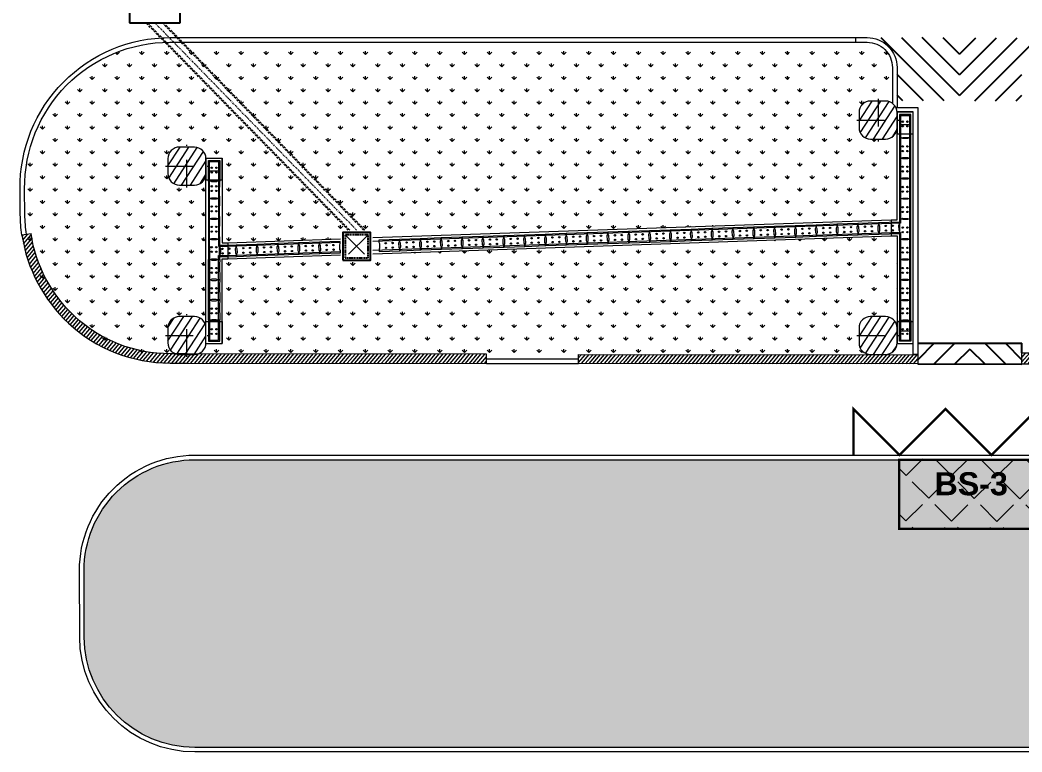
# Model space of a CAD drawing. Header units: millimetres. Extents: x -157642 to 241542, y -22875 to 31024.
# Drawn here: x -121996 to -78500, y -22875 to 8890 of the extents above; entities that cross this region are included whole.
import ezdxf

# ---------------------------------------------------------------- set-up
doc = ezdxf.new("R2010")
doc.units = ezdxf.units.MM
doc.header["$LTSCALE"] = 100
doc.header["$MEASUREMENT"] = 0
for name, pattern in [('Center', [29.999999120608162, 12.00000007375544, -5.999999682284241, 5.999999682284241, -5.999999682284241]), ('DASHED', [0.75, 0.5, -0.25]), ('DASHED2', [0.375, 0.25, -0.125]), ('DASHEDX2', [1.5, 1, -0.5])]:
    doc.linetypes.add(name, pattern=pattern)
for name, color, linetype, lineweight in [('1', 1, 'Continuous', 18), ('1.Fence Wall', 2, 'Continuous', 15), ('2.Crash Barrier', 4, 'Continuous', 15), ('3.Curb', 6, 'Continuous', 15), ('ARC_HATCH', 8, 'Continuous', 0), ('AXIS', 10, 'Center', 5), ('CON-VIEW', 90, 'Continuous', 5), ('HATCH', 8, 'Continuous', 9), ('L1-DRAINAGE-LONG_DITCH', 35, 'Continuous', 9), ('pipe', 23, 'DASHED2', 0), ('TAN CANG-profile- REVISE1$0$8', 17, 'Continuous', 0), ('trench cover', 74, 'Continuous', 0)]:
    doc.layers.add(name, color=color, linetype=linetype, lineweight=lineweight)
for name, color, linetype in [('2', 2, 'Continuous'), ('8', 8, 'Continuous'), ('con_hidden', 4, 'DASHED'), ('English', 4, 'Continuous')]:
    doc.layers.add(name, color=color, linetype=linetype)
doc.layers.add('4', color=4, linetype='DASHEDX2', transparency=0.1)
doc.styles.add('STYLE4', font='')
doc.styles.get('STYLE4').set_extended_font_data('VNI-Helve', bold=True)
pattern_1 = [(89.99999998848193, (-68750.00000193057, -4999.999999885054), (-538.8153670916832, 538.815367308317), [142.8749999999999, -934.7557343999996]), (44.99999998848195, (-68750.00000193057, -4999.999999885054), (-538.8153671558324, 538.8153673724662), [142.8749999999999, -619.1249999999995]), (134.9999999884819, (-68750.00000193057, -4999.999999885054), (-538.8153673724662, -538.8153671558323), [142.875, -619.1249999999999])]
pattern_2 = [(57.08186879558362, (-987073.7419077528, -5727.854008890004), (-266.524719479814, 172.5422380352315), [])]
pattern_3 = [(49.99999998848195, (-68750.00000193057, -4999.999999885054), (-97.2876442596995, 81.63402644974802), [])]

# ---------------------------------------------------------------- blocks, each defined once
blk = doc.blocks.new('tcv')
at = {"layer": 'trench cover'}
blk.add_lwpolyline([(-0.875, 0.2450000001117587), (-0.875, 0.1499999999068677), (-0.8499999999767169, 0.1000000000931323), (-0.8499999999767169, -0.1000000000931323), (-0.8749999998835847, -0.1499999996740371), (-0.875000000349246, -0.2449999998789281), (0.02499999990686774, -0.2450000001117587), (0.02500000002328306, -0.1499999999068677), (0, -0.1000000000931323), (0, 0.1000000003259629), (0.02499999990686774, 0.1499999999068677), (0.02499999990686774, 0.2450000001117587)], close=True, dxfattribs=at)
for centre in [(-0.5749999999534339, 0.1000000000931323), (-0.2750000001396984, 0.09999999986030161), (-0.5750000000698492, -0.09999999986030161), (-0.2750000000232831, -0.1000000000931323)]:
    blk.add_circle(centre, 0.02999999999999999, dxfattribs=at)
blk = doc.blocks.new('*U23')
at = {"layer": 'trench cover', "xscale": 1000, "yscale": 1000, "zscale": 1000, "rotation": 10.83497857553366}
blk.add_blockref('tcv', (417.4233861267568, 79.89190681837502), dxfattribs=at)
blk = doc.blocks.new('*U24')
at = {"layer": 'trench cover'}
for p in [(21332.79045804657, 4082.946396057334), (19555.05791987602, 3742.700863052556), (20443.9241889613, 3912.823629554945), (16888.4591126202, 3232.332563545389), (17777.32538170548, 3402.455330047778), (18666.19165079075, 3572.578096550167), (14221.86030536438, 2721.964264038223), (15110.72657444965, 2892.087030540612), (15999.59284353493, 3062.209797043), (12444.12776719383, 2381.718731033445), (13332.99403627911, 2551.841497535834), (9777.52895993801, 1871.350431526278), (10666.39522902328, 2041.473198028667), (11555.26149810856, 2211.595964531056), (7999.796421767463, 1531.1048985215), (8888.662690852738, 1701.227665023889), (5333.197614511642, 1020.736599014333), (6222.063883596916, 1190.859365516722), (7110.930152682189, 1360.982132019111), (3555.465076341095, 680.4910660095557), (4444.331345426369, 850.6138325119446), (888.8662690852736, 170.1227665023889), (1777.732538170547, 340.2455330047778), (2666.598807255821, 510.3682995071667), (0, 0)]:
    blk.add_blockref('*U23', p, dxfattribs=at)
blk = doc.blocks.new('*U27')
at = {"layer": 'trench cover', "xscale": 1000, "yscale": 1000, "zscale": 1000, "rotation": 10.83497857553366}
blk.add_blockref('tcv', (417.4233861267567, 79.89190681837499), dxfattribs=at)
blk = doc.blocks.new('*U20')
at = {"layer": 'trench cover'}
for p in [(3555.465076341094, 680.4910660095554), (888.8662690852735, 170.1227665023889), (1777.732538170547, 340.2455330047777), (2666.59880725582, 510.3682995071666), (0, 0)]:
    blk.add_blockref('*U27', p, dxfattribs=at)
blk = doc.blocks.new('ga1.5-db')
at = {"layer": '4', "ltscale": 3}
blk.add_lwpolyline([(-0.8172165943542495, -1.581820798106492), (1.343563284841366, -1.168262684019282), (0.8172165942378342, 1.581820798339322), (-1.343563284841366, 1.168262684484944)], close=True, dxfattribs=at)

msp = doc.modelspace()

# ---------------------------------------------------------------- hatches: boundary and pattern name
at = {"layer": 'ARC_HATCH', "ltscale": 0.8}
h = msp.add_hatch(dxfattribs=at)
h.set_pattern_fill('ANSI31', color=256, scale=40, angle=-5.834978587051761)
h.set_pattern_definition([(49.99999998848195, (-68749.9999960874, 22737.13279714267), (-97.2876442596995, 81.63402644974802), [])])
edge = h.paths.add_edge_path()
edge.add_line((-121519.6004380168, -381.8213707664254), (-121915.3612185296, -439.9844273937197))
edge.add_arc((-115352.4026915651, 574.7767264597446), 6640.946079138509, 188.7894403898873, 226.8280017885643)
edge.add_arc((-115484.4362243163, 505.1376554589506), 6500.004002198141, 227.2568076270464, 270.0000351003145)
edge.add_line((-115484.4322423094, -5994.866346737967), (-114749.4845789375, -5995.862588588163))
edge.add_line((-114749.4845789375, -5995.862588588163), (-101749.4845805436, -6013.48447442388))
edge.add_line((-101749.4845805436, -6013.48447442388), (-101749.4845803043, -5613.483516932494))
edge.add_line((-101749.4845803043, -5613.483516932494), (-114749.4845789147, -5595.862222627562))
edge.add_line((-114749.4845789147, -5595.862222627562), (-115484.1655651692, -5594.866340862514))
edge.add_arc((-115484.4362241538, 505.1376556183486), 6100.004002485472, 227.2708620088835, 270.00254223071056, ccw=False)
edge.add_arc((-115352.4026919134, 574.7767263056248), 6240.946078848342, 188.7894403893093, 226.8142552476039, ccw=False)
h = msp.add_hatch(dxfattribs=at)
h.set_pattern_fill('ANSI31', color=256, scale=40, angle=-5.834978587051761)
h.set_pattern_definition(pattern_3)
h.paths.add_polyline_path([(-97749.48454298638, -5618.90546404029), (-83024.48177801911, -5637.645068640137), (-83024.48177807668, -6037.645436050574), (-97749.48454292689, -6018.905831473137)])
h = msp.add_hatch(dxfattribs=at)
h.set_pattern_fill('ANSI31', color=256, scale=40, angle=-5.834978587051761)
h.set_pattern_definition(pattern_3)
h.paths.add_polyline_path([(-78499.99999016232, -6049.999997234743), (-78499.99999021756, -5549.999998558065), (-78099.99999015074, -5549.999998340878), (-78099.99999010091, -5649.999997112653), (75239.99999815243, -5650.000028536568), (75239.99999811308, -6050.000028675655)])
at = {"layer": 'ARC_HATCH'}
h = msp.add_hatch(dxfattribs=at)
h.set_pattern_fill('ANGLE', color=256, scale=199.9999999999999, angle=33.91813134856699, style=0)
h.set_pattern_definition([(44.7531099241007, (-71652.87994928256, -4999.999999386186), (-983.5624198041784, 992.0755849979114), [1015.999999999999, -380.9999999999998]), (134.7531099241007, (-71652.87994928256, -4999.999999386186), (-992.0755849979115, -983.5624198041784), [1016, -380.9999999999999])])
h.paths.add_polyline_path([(-83828.17978768842, -9994.866256603258), (-77828.17978774454, -9994.866258240494), (-77828.17978820909, -13194.86623286518), (-83828.17978815292, -13194.86623122792)])
at = {"layer": 'HATCH', "ltscale": 0.5}
h = msp.add_hatch(dxfattribs=at)
h.set_pattern_fill('ANSI31', color=256, scale=100, angle=1.000000155668661, style=0)
h.set_pattern_definition(pattern_2)
edge = h.paths.add_edge_path()
edge.add_line((-83924.484526793, 4225.005053250483), (-83924.48452852346, 4875.14025365359))
edge.add_arc((-84424.48452880284, 4875.140251992849), 500.0000002793822, 1.903068960301373e-07, 90.00000018435676)
edge.add_line((-84424.48453041166, 5375.140252272235), (-85074.48453019158, 5375.140250703364))
edge.add_arc((-85074.4845289168, 4875.140250525912), 500.0000001774515, 90.00000014607866, 180.0000001480791)
edge.add_line((-85574.48452909425, 4875.140249233678), (-85574.48452731897, 4225.005049064741))
edge.add_arc((-85074.48452736753, 4225.005050063651), 499.9999999514403, 180.0000001144666, 270.0000001311626)
edge.add_line((-85074.48452622292, 3725.005050112217), (-84424.48452588503, 3725.005052059787))
edge.add_arc((-84424.48452698486, 4225.005052251636), 500.0000001918488, 270.0000001260316, 360.0000001144595)
h = msp.add_hatch(dxfattribs=at)
h.set_pattern_fill('ANSI31', color=256, scale=100, angle=1.000000155668661, style=0)
h.set_pattern_definition(pattern_2)
edge = h.paths.add_edge_path()
edge.add_line((-113924.4845983836, 2225.140266312708), (-113924.484599997, 2875.275466693405))
edge.add_arc((-114424.4846002514, 2875.275464845847), 500.0000002544402, 2.117145510876263e-07, 90.00000020576447)
edge.add_line((-114424.4846020471, 3375.275465100291), (-115074.484601827, 3375.27546353142))
edge.add_arc((-115074.4846005771, 2875.275463540815), 499.9999999906045, 90.00000014322387, 180.0000001452243)
edge.add_line((-115574.4846005677, 2875.275462273494), (-115574.4845989096, 2225.140262126966))
edge.add_arc((-115074.4845988884, 2225.140263173199), 500.000000021173, 180.0000001198894, 270.0000001365854)
edge.add_line((-115074.4845976965, 1725.140263152032), (-114424.4845973585, 1725.140265099602))
edge.add_arc((-114424.4845985281, 2225.140265244099), 500.0000001444969, 270.0000001340258, 360.0000001224536)
h = msp.add_hatch(dxfattribs=at)
h.set_pattern_fill('ANSI31', color=256, scale=100, angle=1.000000155668661, style=0)
h.set_pattern_definition(pattern_2)
edge = h.paths.add_edge_path()
edge.add_line((-113924.4845790679, -5124.859733797159), (-113924.4845807261, -4474.724533650631))
edge.add_arc((-114424.4845810054, -4474.724535311343), 500.0000002793531, 1.903035609768446e-07, 90.00000018435341)
edge.add_line((-114424.4845826142, -3974.724535031986), (-115074.4845823942, -3974.724536600857))
edge.add_arc((-115074.4845811194, -4474.72453677828), 500.0000001774224, 90.00000014608202, 180.0000001480824)
edge.add_line((-115574.4845812968, -4474.724538070543), (-115574.4845795938, -5124.859737982915))
edge.add_arc((-115074.484579478, -5124.85973707617), 500.0000001158332, 180.0000001039054, 270.0000001206022)
edge.add_line((-115074.4845784255, -5624.859737192004), (-114424.4845780876, -5624.859735244434))
edge.add_arc((-114424.4845793518, -5124.859734960442), 500.0000002839915, 270.0000001448747, 360.0000001333025)
h = msp.add_hatch(dxfattribs=at)
h.set_pattern_fill('ANSI31', color=256, scale=100, angle=1.000000155668661, style=0)
h.set_pattern_definition(pattern_2)
edge = h.paths.add_edge_path()
edge.add_line((-83924.48454173282, -5124.994945405619), (-83924.4845435081, -4474.859745236681))
edge.add_arc((-84424.48454378745, -4474.859746897393), 500.0000002793531, 1.903035609768446e-07, 90.00000018435341)
edge.add_line((-84424.48454539623, -3974.859746618036), (-85074.48454517621, -3974.859748186907))
edge.add_arc((-85074.4845439014, -4474.85974836433), 500.0000001774224, 90.00000014608202, 180.0000001480824)
edge.add_line((-85574.48454407882, -4474.859749656593), (-85574.48454225878, -5124.994949591361))
edge.add_arc((-85074.48454221267, -5124.994948731945), 500.000000046115, 180.0000000984817, 270.0000001151777)
edge.add_line((-85074.48454120755, -5624.994948778054), (-84424.48454086966, -5624.994946830484))
edge.add_arc((-84424.48454206416, -5124.99494649914), 500.0000003313435, 270.0000001368806, 360.0000001253084)
at = {"layer": 'TAN CANG-profile- REVISE1$0$8'}
h = msp.add_hatch(dxfattribs=at)
h.set_pattern_fill('GRASS', color=256, scale=30, angle=-10.83497858705176)
h.set_pattern_definition(pattern_1)
h.paths.add_polyline_path([(-84124.48452741251, 5275.140251530611), (-84124.48452710314, 6826.303409663873), (-84148.28878516908, 7053.905529254393), (-84204.52594403777, 7238.231180591785), (-84334.7097682631, 7473.065250198269), (-84446.68209606776, 7604.135897208485), (-84584.70850812644, 7721.114364747904), (-84804.79030990368, 7843.090881896424), (-85017.70547377958, 7906.693349940688), (-85224.52703307645, 7926.303408840919), (-115496.1423018146, 7925.13365492117), (-115810.6691469332, 7917.275664679721), (-116112.9972649403, 7894.85822775017), (-116431.4608233559, 7855.311128121699), (-116671.5125019259, 7814.513108254818), (-117010.0033448659, 7740.533071777652), (-117259.6708344829, 7673.259894971532), (-117593.0797527161, 7565.898546754252), (-117872.4035049984, 7459.787961789247), (-118117.232702514, 7353.979059250865), (-118327.7884527756, 7252.881306398747), (-118579.6507750232, 7118.922243490859), (-118764.2515586318, 7011.15071360764), (-119031.1513187017, 6839.862757802723), (-119298.8955043515, 6647.954127950274), (-119478.2663072498, 6506.969812401585), (-119683.6705745821, 6331.960317424775), (-119973.9581914119, 6056.695127578598), (-120126.5222366885, 5897.034038607468), (-120262.0034798094, 5745.339857937201), (-120424.9389259654, 5548.967444345879), (-120579.1529047683, 5347.026593485047), (-120736.2236500087, 5122.419124569264), (-120852.904796036, 4940.934273094652), (-120971.5232064759, 4741.160086874908), (-121099.7766936151, 4504.139360401387), (-121218.4142903719, 4260.464984423175), (-121372.505805861, 3896.187400014605), (-121500.1470788617, 3533.333560107698), (-121591.2017797217, 3218.721744229653), (-121683.7634831266, 2809.440845000907), (-121709.0454559276, 2668.715315344962), (-121732.1240719738, 2520.537572619287), (-121750.4484542086, 2382.00937761442), (-121763.6975882811, 2263.058560400998), (-121775.9275698278, 2128.60621749745), (-121785.7035018008, 1986.516250462635), (-121792.6121075309, 1834.02307425144), (-121795.0552813641, 1738.515858450395), (-121795.055281453, 1559.693056562974), (-121784.1002996276, 439.6931754957914), (-121781.5349281089, 313.8306986368116), (-121773.4230620944, 132.7198910191219), (-121755.5620396922, -97.38325081813673), (-121738.7895792939, -251.9056366810255), (-121715.3938715182, -425.0328845789627), (-121686.9065057277, -599.1326206878148), (-121655.7220451614, -761.8594839712168), (-121623.3618256061, -910.3632791612763), (-121583.3925349368, -1073.717104867435), (-121534.5988457498, -1251.445017811391), (-121488.1678461666, -1404.117970454987), (-121436.7934763863, -1558.716402510356), (-121371.1200386877, -1739.189436982371), (-121300.2081565853, -1917.019907805065), (-121240.4135383432, -2055.873002892069), (-121152.3966064889, -2245.185150351186), (-121077.4211277644, -2394.615833998512), (-121000.4475961729, -2538.489945569352), (-120885.4973253345, -2738.099833756496), (-120802.9724253397, -2871.728214706251), (-120711.4665999337, -3011.708073203437), (-120615.1360232087, -3150.812289428679), (-120498.3731342091, -3309.372416390106), (-120367.8945849283, -3475.048881143201), (-120218.6251560723, -3651.484240048332), (-120116.0535472128, -3765.479559789746), (-120014.6862488704, -3872.862474799287), (-119915.9640655405, -3972.764913330509), (-119784.3758697653, -4099.269957601951), (-119661.031568655, -4211.43967872193), (-119503.0256721135, -4346.76808037037), (-119325.4256224054, -4488.543438355453), (-119183.8720782686, -4594.296115188583), (-119055.5425561473, -4684.973131922496), (-118915.8077459537, -4778.397136803353), (-118809.6950255236, -4845.815934899714), (-118649.8705177094, -4941.886867133086), (-118475.0061463657, -5039.818787677228), (-118293.3512880002, -5134.015346542015), (-118106.1591410795, -5223.44151918967), (-117889.1519082874, -5317.867831225012), (-117715.5145093435, -5386.580268726088), (-117515.1242764101, -5458.615898000266), (-117326.1595675767, -5519.653256889069), (-117139.7109232331, -5573.523059110987), (-116882.0371868399, -5637.887817466326), (-116668.7170110328, -5682.554113657563), (-116462.5197873851, -5718.478894000946), (-116228.1541015265, -5750.814240741587), (-115995.7367484339, -5774.083807506802), (-115764.8096886849, -5788.62442509878), (-115484.2978156986, -5794.8663435247), (-84750.6229709775, -5836.525428379333), (-84749.48454103858, -5624.994947804269), (-84880.39131039614, -5624.994948437452), (-84958.54506972141, -5624.994948322172), (-85033.1464591233, -5624.994948575288), (-85168.47502112854, -5616.081285667096), (-85293.27042754344, -5574.586693159785), (-85428.03793218138, -5478.548339923072), (-85499.55473030097, -5388.273005704832), (-85550.6334111382, -5277.580185669343), (-85571.91444923345, -5175.625846311668), (-85571.93619635026, -4424.442948907337), (-85565.57088054944, -4380.869269451607), (-85537.57113984489, -4286.310538085687), (-85428.03793545807, -4121.306358637972), (-85326.2263010217, -4042.857331835941), (-85214.9983266712, -3995.009899841316), (-85109.76668923313, -3976.106131601438), (-83924.48454029806, -3976.106133068548), (-83924.48453572771, -475.1310676655557), (-106685.5898469141, -1251.855595378263), (-106685.5898461867, -1625.539418160697), (-108085.5898462075, -1625.539420660891), (-108085.5898467263, -1299.630706526819), (-113224.4845835136, -1474.995898200737), (-113224.4848267663, -5149.792170342509), (-113924.4845789956, -5124.859734053738), (-113933.3982425973, -5218.850214002145), (-113953.6793566051, -5293.211873676293), (-113986.2107240793, -5365.517226205659), (-114025.2411531816, -5425.865859580153), (-114070.9311877334, -5478.413125049949), (-114120.4751880618, -5521.821055812776), (-114185.3219977651, -5563.951137867436), (-114240.890162561, -5589.932945087625), (-114314.499450683, -5612.613024635299), (-114385.8072305647, -5623.361552942966), (-115120.1422308785, -5622.770752110562), (-115190.6457656109, -5611.179157815655), (-115286.8581369197, -5577.515756848894), (-115399.0577588277, -5505.191501741239), (-115478.8766330924, -5418.912568068161), (-115537.659216842, -5313.19256834015), (-115565.7186096529, -5218.075227818699), (-115574.4845795215, -5124.859738239495), (-115574.4845812968, -4474.724538070543), (-115537.896852061, -4286.977187431141), (-115428.037972793, -4121.171147029512), (-115313.2512500907, -4035.417721586651), (-115180.7662145725, -3986.150883670183), (-115002.2753244004, -3974.724536276684), (-114330.4941020967, -3974.724536716225), (-113924.4845820143, -3974.724535708941), (-113924.484596636, 1707.569277550429), (-115074.4845977284, 1707.569278008639), (-115389.1152048791, 1836.543323121587), (-115552.3091492892, 2077.886403843615), (-115565.5709372002, 2969.26594226672), (-115428.0379919469, 3228.828853292114), (-115074.4846017822, 3375.275463765589), (-114424.4846015339, 3375.27546524482), (-114110.9311559397, 3264.742072108915), (-113959.7380707245, 3059.695267379298), (-113924.4845793535, 2900.207875123757), (-113224.4845713602, 2903.959724718981), (-113224.4845817111, -774.5884343464713), (-108085.5898482644, -599.2232430041622), (-108085.5898486852, -225.5394205231132), (-106685.5898490606, -225.5394181898737), (-106674.360986645, -551.0607921190822), (-83924.48453466571, 224.8690496948111), (-83924.48453412863, 3725.005052104432), (-85074.48452634003, 3725.005050134627), (-85282.02390866523, 3770.112309539181), (-85380.18933768827, 3829.347914188824), (-85472.12519572803, 3921.884778582214), (-85548.02790810855, 4064.516213760202), (-85569.14513843012, 4152.129265625219), (-85573.11507438967, 4912.121046778222), (-85460.90783970588, 5192.436681374151), (-85285.63664655882, 5328.367327514876), (-85074.48453019158, 5375.140250703364), (-84617.36055929179, 5375.140251691424), (-84383.26081421506, 5373.437959984003), (-84225.8222972182, 5333.979350054578)])
h = msp.add_hatch(dxfattribs=at)
h.set_pattern_fill('GRASS', color=256, scale=30, angle=-10.83497858705176)
h.set_pattern_definition([(89.99999998848193, (-68750.00000193057, -4999.999999885054), (-538.8153670916832, 538.815367308317), [142.875, -934.7557343999998]), (44.99999998848195, (-68750.00000193057, -4999.999999885054), (-538.8153671558324, 538.8153673724662), [142.8749999999999, -619.1249999999995]), (134.9999999884819, (-68750.00000193057, -4999.999999885054), (-538.8153673724662, -538.8153671558323), [142.875, -619.1249999999999])])
h.paths.add_polyline_path([(-84124.48452741251, 5275.140251530611), (-84124.48452710314, 6826.303409663873), (-84148.28878516908, 7053.905529254393), (-84204.52594403777, 7238.231180591785), (-84334.7097682631, 7473.065250198269), (-84446.68209606776, 7604.135897208485), (-84584.70850812644, 7721.114364747904), (-84804.79030990368, 7843.090881896424), (-85017.70547377958, 7906.693349940688), (-85224.52703307645, 7926.303408840919), (-115496.1423018146, 7925.13365492117), (-115810.6691469332, 7917.275664679721), (-116112.9972649403, 7894.85822775017), (-116431.4608233559, 7855.311128121699), (-116671.5125019259, 7814.513108254818), (-117010.0033448659, 7740.533071777652), (-117259.6708344829, 7673.259894971532), (-117593.0797527161, 7565.898546754252), (-117872.4035049984, 7459.787961789247), (-118117.232702514, 7353.979059250865), (-118327.7884527756, 7252.881306398747), (-118579.6507750232, 7118.922243490859), (-118764.2515586318, 7011.15071360764), (-119031.1513187017, 6839.862757802723), (-119298.8955043515, 6647.954127950274), (-119478.2663072498, 6506.969812401585), (-119683.6705745821, 6331.960317424775), (-119973.9581914119, 6056.695127578598), (-120126.5222366885, 5897.034038607468), (-120262.0034798094, 5745.339857937201), (-120424.9389259654, 5548.967444345879), (-120579.1529047683, 5347.026593485047), (-120736.2236500087, 5122.419124569264), (-120852.904796036, 4940.934273094652), (-120971.5232064759, 4741.160086874908), (-121099.7766936151, 4504.139360401387), (-121218.4142903719, 4260.464984423175), (-121372.505805861, 3896.187400014605), (-121500.1470788617, 3533.333560107698), (-121591.2017797217, 3218.721744229653), (-121683.7634831266, 2809.440845000907), (-121709.0454559276, 2668.715315344962), (-121732.1240719738, 2520.537572619287), (-121750.4484542086, 2382.00937761442), (-121763.6975882811, 2263.058560400998), (-121775.9275698278, 2128.60621749745), (-121785.7035018008, 1986.516250462635), (-121792.6121075309, 1834.02307425144), (-121795.0552813641, 1738.515858450395), (-121795.055281453, 1559.693056562974), (-121784.1002996276, 439.6931754957914), (-121781.5349281089, 313.8306986368116), (-121773.4230620944, 132.7198910191219), (-121755.5620396922, -97.38325081813673), (-121738.7895792939, -251.9056366810255), (-121715.3938715182, -425.0328845789627), (-121686.9065057277, -599.1326206878148), (-121655.7220451614, -761.8594839712168), (-121623.3618256061, -910.3632791612763), (-121583.3925349368, -1073.717104867435), (-121534.5988457498, -1251.445017811391), (-121488.1678461666, -1404.117970454987), (-121436.7934763863, -1558.716402510356), (-121371.1200386877, -1739.189436982371), (-121300.2081565853, -1917.019907805065), (-121240.4135383432, -2055.873002892069), (-121152.3966064889, -2245.185150351186), (-121077.4211277644, -2394.615833998512), (-121000.4475961729, -2538.489945569352), (-120885.4973253345, -2738.099833756496), (-120802.9724253397, -2871.728214706251), (-120711.4665999337, -3011.708073203437), (-120615.1360232087, -3150.812289428679), (-120498.3731342091, -3309.372416390106), (-120367.8945849283, -3475.048881143201), (-120218.6251560723, -3651.484240048332), (-120116.0535472128, -3765.479559789746), (-120014.6862488704, -3872.862474799287), (-119915.9640655405, -3972.764913330509), (-119784.3758697653, -4099.269957601951), (-119661.031568655, -4211.43967872193), (-119503.0256721135, -4346.76808037037), (-119325.4256224054, -4488.543438355453), (-119183.8720782686, -4594.296115188583), (-119055.5425561473, -4684.973131922496), (-118915.8077459537, -4778.397136803353), (-118809.6950255236, -4845.815934899714), (-118649.8705177094, -4941.886867133086), (-118475.0061463657, -5039.818787677228), (-118293.3512880002, -5134.015346542015), (-118106.1591410795, -5223.44151918967), (-117889.1519082874, -5317.867831225012), (-117715.5145093435, -5386.580268726088), (-117515.1242764101, -5458.615898000266), (-117326.1595675767, -5519.653256889069), (-117139.7109232331, -5573.523059110987), (-116882.0371868399, -5637.887817466326), (-116668.7170110328, -5682.554113657563), (-116462.5197873851, -5718.478894000946), (-116228.1541015265, -5750.814240741587), (-115995.7367484339, -5774.083807506802), (-115764.8096886849, -5788.62442509878), (-115484.2978156986, -5794.8663435247), (-84750.6229709775, -5836.525428379333), (-84749.48454103858, -5624.994947804269), (-84880.39131039614, -5624.994948437452), (-84958.54506972141, -5624.994948322172), (-85033.1464591233, -5624.994948575288), (-85168.47502112854, -5616.081285667096), (-85293.27042754344, -5574.586693159785), (-85428.03793218138, -5478.548339923072), (-85499.55473030097, -5388.273005704832), (-85550.6334111382, -5277.580185669343), (-85571.91444923345, -5175.625846311668), (-85571.93619635026, -4424.442948907337), (-85565.57088054944, -4380.869269451607), (-85537.57113984489, -4286.310538085687), (-85428.03793545807, -4121.306358637972), (-85326.2263010217, -4042.857331835941), (-85214.9983266712, -3995.009899841316), (-85109.76668923313, -3976.106131601438), (-83924.48454029806, -3976.106133068548), (-83924.48453572771, -475.1310676655557), (-106685.5898469141, -1251.855595378263), (-106685.5898461867, -1625.539418160697), (-108085.5898462075, -1625.539420660891), (-108085.5898467263, -1299.630706526819), (-113224.4845835136, -1474.995898200737), (-113224.4848267663, -5149.792170342509), (-113924.4845789956, -5124.859734053738), (-113933.3982425973, -5218.850214002145), (-113953.6793566051, -5293.211873676293), (-113986.2107240793, -5365.517226205659), (-114025.2411531816, -5425.865859580153), (-114070.9311877334, -5478.413125049949), (-114120.4751880618, -5521.821055812776), (-114185.3219977651, -5563.951137867436), (-114240.890162561, -5589.932945087625), (-114314.499450683, -5612.613024635299), (-114385.8072305647, -5623.361552942966), (-115120.1422308785, -5622.770752110562), (-115190.6457656109, -5611.179157815655), (-115286.8581369197, -5577.515756848894), (-115399.0577588277, -5505.191501741239), (-115478.8766330924, -5418.912568068161), (-115537.659216842, -5313.19256834015), (-115565.7186096529, -5218.075227818699), (-115574.4845795215, -5124.859738239495), (-115574.4845812968, -4474.724538070543), (-115537.896852061, -4286.977187431141), (-115428.037972793, -4121.171147029512), (-115313.2512500907, -4035.417721586651), (-115180.7662145725, -3986.150883670183), (-115002.2753244004, -3974.724536276684), (-114330.4941020967, -3974.724536716225), (-113924.4845820143, -3974.724535708941), (-113924.484596636, 1707.569277550429), (-115074.4845977284, 1707.569278008639), (-115389.1152048791, 1836.543323121587), (-115552.3091492892, 2077.886403843615), (-115565.5709372002, 2969.26594226672), (-115428.0379919469, 3228.828853292114), (-115074.4846017822, 3375.275463765589), (-114424.4846015339, 3375.27546524482), (-114110.9311559397, 3264.742072108915), (-113959.7380707245, 3059.695267379298), (-113924.4845793535, 2900.207875123757), (-113224.4845713602, 2903.959724718981), (-113224.4845817111, -774.5884343464713), (-108085.5898482644, -599.2232430041622), (-108085.5898486852, -225.5394205231132), (-106685.5898490606, -225.5394181898737), (-106674.360986645, -551.0607921190822), (-83924.48453466571, 224.8690496948111), (-83924.48453412863, 3725.005052104432), (-85074.48452634003, 3725.005050134627), (-85282.02390866523, 3770.112309539181), (-85380.18933768827, 3829.347914188824), (-85472.12519572803, 3921.884778582214), (-85548.02790810855, 4064.516213760202), (-85569.14513843012, 4152.129265625219), (-85573.11507438967, 4912.121046778222), (-85460.90783970588, 5192.436681374151), (-85285.63664655882, 5328.367327514876), (-85074.48453019158, 5375.140250703364), (-84617.36055929179, 5375.140251691424), (-84383.26081421506, 5373.437959984003), (-84225.8222972182, 5333.979350054578)])
h = msp.add_hatch(dxfattribs=at)
h.set_pattern_fill('GRASS', color=256, scale=30, angle=-10.83497858705176)
h.set_pattern_definition(pattern_1)
h.paths.add_polyline_path([(-77598.75824809691, -10796.474508532), (-72613.5713528801, -10796.47450982284), (-72613.57135316957, -13827.13443029026), (-77598.75824880996, -13827.13442867562)])
edge = h.paths.add_edge_path()
edge.add_line((-114415.321996166, -10194.86634151106), (147697.2047811959, -10194.86555834475))
edge.add_arc((147697.2047959934, -14994.86555847387), 4800.000000073172, 0.5951647079181726, 90.00000017675109, ccw=False)
edge.add_line((152496.9458338645, -14945.00605303701), (152526.8631510924, -17825.00604162505))
edge.add_arc((147727.1221132812, -17874.86554752663), 4800.000000084824, -89.99999982164121, 0.5951647141616263, ccw=False)
edge.add_line((147727.1221281337, -22674.86554775924), (-114407.2272042588, -22674.86633084787))
edge.add_arc((-114407.2272186781, -17874.86633066025), 4799.999999996352, 180.1610397759896, 270.00000017251097, ccw=False)
edge.add_line((-119207.2082589358, -17888.35754974652), (-119215.3030221014, -15008.35756010262))
edge.add_arc((-114415.3219817818, -14994.86634165402), 4800.000000009277, 90.00000017113518, 180.1610397705218, ccw=False)

# ---------------------------------------------------------------- linework, layer by layer
at = {"ltscale": 0.8}
msp.add_lwpolyline([(-107985.5898464917, -1525.539420451649), (-106785.5898466078, -1525.53941828302), (-106785.5898484974, -325.5394182097662), (-107985.5898482194, -325.5394201666204)], close=True, dxfattribs=at)
at = {"layer": '1', "ltscale": 0.0789, "const_width": 99.99999999999999}
msp.add_lwpolyline([(-83828.17978814285, -13194.86623244359), (-77828.17978825391, -13194.86623309935), (-77828.1797877641, -10194.8662329431), (-83828.17978788726, -10194.86623224251)], close=True, dxfattribs=at)
at = {"layer": '1.Fence Wall'}
msp.add_lwpolyline([(-83977.93619413092, 5100.072653462063), (-83024.48456136452, 5100.072653248819), (-83024.48177782714, -5632.060352047978), (-83224.48177749559, -5632.060352469169), (-83224.48456094059, 4900.072653343508), (-83925.10653983202, 4900.072653501964)], dxfattribs=at)
at = {"layer": '2', "ltscale": 0.5, "const_width": 99.99999999999999, "elevation": 6.562338726584189e-07}
msp.add_lwpolyline([(-69819.6902166708, -9986.035376097003), (-69819.59018132143, -7986.035378713699), (-71819.69021423848, -9985.935341076489), (-73819.5901763945, -7985.835307713583), (-75819.69020904985, -9985.735270611942), (-77819.5901715298, -7985.635237672555), (-79819.69020435709, -9985.53519956702), (-81819.59016632382, -7985.43516648309), (-83819.6901992134, -9985.335129336643), (-85819.59016122489, -7985.235096486882), (-85819.69019641232, -9985.23509365844)], dxfattribs=at)
at = {"layer": '2.Crash Barrier', "ltscale": 0.8, "flags": 128}
msp.add_lwpolyline([(-121519.6004380168, -381.8213707664254), (-121915.3612185296, -439.9844273937197, 0.1675155815568073), (-119896.0766376294, -4268.485799759786, 0.1886954125120082), (-115484.4322423094, -5994.866346737967), (-114749.4845789375, -5995.862588588163), (-101749.4845805436, -6013.48447442388), (-101749.4845803043, -5613.483516932494), (-114749.4845789147, -5595.862222627562), (-115484.1655651692, -5594.866340862514, -0.1886432346342495), (-119623.4922275203, -3975.739962810214, -0.1674539184349532), (-121520.0585946218, -378.8629461486562)], format="xyb", dxfattribs=at)
for points in [[(-97749.48454298638, -5618.90546404029), (-83024.48177801911, -5637.645068640137), (-83024.48177807668, -6037.645436050574), (-97749.48454292689, -6018.905831473137)], [(-78499.99999016232, -6049.999997234743), (-78499.99999021756, -5549.999998558065), (-78099.99999015074, -5549.999998340878), (-78099.99999010091, -5649.999997112653), (75239.99999815243, -5650.000028536568), (75239.99999811308, -6050.000028675655)]]:
    msp.add_lwpolyline(points, close=True, dxfattribs=at)
at = {"layer": '3.Curb'}
for p, q in [((-101749.4845808226, -6013.484474613229), (-97749.48454294825, -6018.906593206295)), ((-101749.2134750047, -5813.484658222922), (-97749.21343724732, -5818.906776793548))]:
    msp.add_line(p, q, dxfattribs=at)
at = {"layer": '3.Curb', "flags": 128}
for points in [[(-121915.3612188808, -439.9844273264898, -0.03389607447818244), (-121984.0895079835, 437.6155742801348), (-121995.7240199972, 1557.615577713077, -0.4172592972514686), (-115496.1433583231, 8125.13365511669), (-85224.53476160375, 8126.303408926789, -0.4142248804187978), (-83924.48452717304, 6826.30340954951), (-83924.48452742468, 5100.07265315378), (-83977.93619398639, 5100.072652948918)], [(-121717.4867255294, -410.9037658808666, -0.03389607447575991), (-121784.1002995105, 439.6931754733814), (-121795.734810093, 1559.693057016615, -0.4172592972588465), (-115496.1423017698, 7925.13365515534), (-85224.52703319356, 7926.303408863314, -0.4142248804351455), (-84124.48452710314, 6826.303409663873), (-84124.48452741251, 5275.140251530611)]]:
    msp.add_lwpolyline(points, format="xyb", dxfattribs=at)
msp.add_lwpolyline([(-85724.49095610902, 8126.284089470384), (-85724.48322765401, 7926.284089641078)], dxfattribs=at)
for points in [[(-114415.3219966819, -9994.866341703135), (147697.2047806249, -9994.865558433346, -0.4111743727699479), (152696.9350438858, -14942.9285737559), (152726.8523609843, -17822.92856252966, -0.4172592973770318), (147727.1221287666, -22874.86554758956), (-114407.2272035439, -22874.86633065595, -0.4133905752127254), (-119407.2074690266, -17888.91968373842), (-119415.3022319957, -15008.91969402968, -0.4150370287250716)], [(-114415.321996166, -10194.86634151106), (147697.2047812131, -10194.86555849786, -0.4111743727662955), (152496.9458339816, -14945.00605305942), (152526.8631510801, -17825.00604183319, -0.4172592973756826), (147727.1221281337, -22674.86554775924), (-114407.2272041768, -22674.86633082562, -0.4133905752052807), (-119207.2082590529, -17888.35754972411), (-119215.3030220221, -15008.35756001539, -0.4150370287228317)]]:
    msp.add_lwpolyline(points, format="xyb", close=True, dxfattribs=at)
at = {"layer": '8'}
for p, q in [((-81873.02456021612, 5377.939647513456), (-84618.0245601784, 8122.939648102372)), ((-81212.22170390963, 5615.162403286056), (-83719.99894751998, 8122.939648081665)), ((-81212.22170360491, 6513.18801552603), (-82825.33709578676, 8126.303408318825)), ((-81212.22170318308, 7411.213627743593), (-81923.9477224098, 8122.939647594336)), ((-81212.22170318308, 7411.213627743593), (-80500.49568354414, 8122.939647132167)), ((-81212.22170360491, 6513.18801552603), (-79602.470071633, 8122.93964701175)), ((-81212.22170377523, 5615.162403988565), (-78704.44445976667, 8122.939646657163)), ((-80551.41884751286, 5377.939647003048), (-77806.41884687403, 8122.939646591651)), ((-83906.29853967216, 6513.188016679414), (-83924.48452701885, 6531.374003832359)), ((-82771.050172902, 5377.939648024898), (-83924.48452681937, 6531.374002337703)), ((-79653.3932345754, 5377.939647171705), (-78499.99998725229, 6531.332893804545)), ((-78518.1448668178, 6513.188014963118), (-78499.96090870694, 6531.371973388581)), ((-83669.07578513696, 5377.939647721796), (-83924.48452716897, 5633.348389863575)), ((-78755.36762177246, 5377.939646637853), (-78499.99998750212, 5633.307280583074)), ((-82308.7874907846, -5137.645436363688), (-83025.48455716082, -5854.342502190455)), ((-83024.48190606094, -5137.645436363688), (-78499.99999021756, -5137.645436363688)), ((-81410.76187847735, -5137.645436317165), (-82310.76187857753, -6037.645436235049)), ((-80113.7200112833, -5137.645436737657), (-79213.72001113126, -6037.645436882609)), ((-79215.69439780526, -5137.645436915205), (-78499.99999019864, -5853.339845128648)), ((-78499.99999021756, -5549.999998558065), (-78499.99999021756, -5137.645436363688)), ((-80762.24094474316, -5387.150114911245), (-81412.73626619804, -6037.645436445076)), ((-80762.24094468827, -5387.150115892728), (-80111.74562425807, -6037.645436772276)), ((-83024.48177807668, -6037.645436050574), (-78499.99999016232, -6049.999997234743))]:
    msp.add_line(p, q, dxfattribs=at)
at = {"layer": 'AXIS', "ltscale": 0.05}
msp.add_line((-107384.9200120044, -225.3980721657717), (-116149.9512512834, 8775.274992582563), dxfattribs=at)
at = {"layer": 'AXIS'}
for p, q in [((-84749.48447233369, 5475.140251535428), (-84749.48458362586, 3625.005051205313)), ((-85674.48452812346, 4550.072706849358), (-83824.48452764674, 4550.072595612393)), ((-114749.4845975124, 1625.140263904221), (-114749.4846023482, 3475.275464370512)), ((-115674.4845997709, 2550.20786190615), (-113824.4845991805, 2550.207866680052)), ((-107885.5898504465, -425.5394192947278), (-106885.5898474349, -1425.539417356631)), ((-106885.5898467981, -425.5394199035509), (-107885.5898501467, -1425.539416927073)), ((-114749.4845780795, -5724.859736228071), (-114749.4845830772, -3874.724535973524)), ((-115674.4845803829, -4799.792138460296), (-113824.4845798647, -4799.79213342983)), ((-85674.48454306321, -4799.927291806744), (-83824.48454267619, -4799.927403512047))]:
    msp.add_line(p, q, dxfattribs=at)
at = {"layer": 'CON-VIEW'}
for points in [[(-83924.484526793, 4225.005053250483), (-83924.48452852346, 4875.14025365359, 0.4142135623426765), (-84424.48453041166, 5375.140252272235), (-85074.48453019158, 5375.140250703364, 0.4142135623833183), (-85574.48452909425, 4875.140249233678), (-85574.48452731897, 4225.005049064741, 0.4142135624584478), (-85074.48452622292, 3725.005050112217), (-84424.48452588503, 3725.005052059787, 0.4142135623139404), (-83924.484526793, 4225.005053250483)], [(-113924.4845983836, 2225.140266312708), (-113924.484599997, 2875.275466693405, 0.4142135623426765), (-114424.4846020471, 3375.275465100291), (-115074.484601827, 3375.27546353142, 0.4142135623833183), (-115574.4846005677, 2875.275462273494), (-115574.4845989096, 2225.140262126966, 0.4142135624584478), (-115074.4845976965, 1725.140263152032), (-114424.4845973585, 1725.140265099602, 0.4142135623139404), (-113924.4845983836, 2225.140266312708)], [(-113924.4845790679, -5124.859733797159), (-113924.4845807261, -4474.724533650631, 0.4142135623426765), (-114424.4845826142, -3974.724535031986), (-115074.4845823942, -3974.724536600857, 0.4142135623833183), (-115574.4845812968, -4474.724538070543), (-115574.4845795938, -5124.859737982915, 0.4142135624584478), (-115074.4845784255, -5624.859737192004), (-114424.4845780876, -5624.859735244434, 0.4142135623139404), (-113924.4845790679, -5124.859733797159)], [(-83924.48454173282, -5124.994945405619), (-83924.4845435081, -4474.859745236681, 0.4142135623426765), (-84424.48454539623, -3974.859746618036), (-85074.48454517621, -3974.859748186907, 0.4142135623833183), (-85574.48454407882, -4474.859749656593), (-85574.48454225878, -5124.994949591361, 0.4142135624584478), (-85074.48454120755, -5624.994948778054), (-84424.48454086966, -5624.994946830484, 0.4142135623139404), (-83924.48454173282, -5124.994945405619)]]:
    msp.add_lwpolyline(points, format="xyb", dxfattribs=at)
at = {"layer": 'con_hidden'}
for p, q in [((-106885.5898486092, -425.5394185859332), (-107885.5898483116, -425.5394201888266)), ((-107885.5898483116, -425.5394201888266), (-107885.5898462628, -1425.539420097892)), ((-106885.5898466327, -1425.539418238404), (-106885.5898486092, -425.5394185859332)), ((-107885.5898462628, -1425.539420097892), (-106885.5898466327, -1425.539418238404))]:
    msp.add_line(p, q, dxfattribs=at)
at = {"layer": 'L1-DRAINAGE-LONG_DITCH', "ltscale": 0.011}
for p, q in [((-83924.48454739404, 4900.072662364255), (-83924.48459997139, 3950.072661610568)), ((-83924.48454739404, 4900.072662364255), (-83224.48453944712, 4900.072624226945)), ((-83774.48457829375, 4350.072653871204), (-83374.48456943617, 4350.072631529751)), ((-83924.48459997139, 3950.072661610568), (-83774.48460037686, 3950.072653338982)), ((-83774.48460037686, 3950.072653338982), (-83374.484591502, 3950.072631722447)), ((-83374.48460047995, 3950.072631741539), (-83224.4845912772, 3950.072623572982)), ((-113924.4845793535, 2900.207875123757), (-113224.4845714066, 2900.207836986461)), ((-113924.4845793535, 2900.207875123757), (-113924.4846319309, 1950.207874370084)), ((-113224.4846232367, 1950.207836332484), (-113224.4845714066, 2900.207836986461)), ((-113774.4846102532, 2350.207866630706), (-113374.4846013957, 2350.207844289267)), ((-113924.4846319309, 1950.207874370084), (-113774.4846324535, 1950.207866120894)), ((-113774.4846324535, 1950.207866120894), (-113374.4846234615, 1950.207844481934)), ((-113374.4846324394, 1950.207844501027), (-113224.4846232367, 1950.207836332484)), ((-113924.4846021319, -5149.792123801017), (-113924.4845403872, -4199.792123345411)), ((-113924.4845403872, -4199.792123345411), (-113774.4845409445, -4199.792133044408)), ((-113774.4845409445, -4199.792133044408), (-113374.4845320292, -4199.792159523597)), ((-113374.4845410071, -4199.792159504505), (-113224.484531884, -4199.792169357053)), ((-113224.484531884, -4199.792169357053), (-113224.4845941867, -5149.792170191358)), ((-83924.48456503096, -5149.927335364657), (-83924.48450328625, -4199.927334909051)), ((-83924.48450328625, -4199.927334909051), (-83774.48450384359, -4199.927344608048)), ((-83774.48450384359, -4199.927344608048), (-83374.48449481127, -4199.927371109647)), ((-83374.48450390634, -4199.927371068145), (-83224.48449466599, -4199.927380943089)), ((-83774.484529646, -4599.927344913929), (-83374.48452087527, -4599.927370879959)), ((-113924.4846021319, -5149.792123801017), (-113224.4845941867, -5149.792170191358)), ((-83924.48456503096, -5149.927335364657), (-83224.48455696867, -5149.927381777394))]:
    msp.add_line(p, q, dxfattribs=at)
at = {"layer": 'L1-DRAINAGE-LONG_DITCH', "ltscale": 2}
for p, q in [((-83774.48455606605, 4750.072653890282), (-83374.48454756982, 4750.072632831711)), ((-83774.48452724144, 4750.072654199364), (-83774.48453490814, 75.0726278427901)), ((-113774.4845880255, 2750.207866649798), (-113374.4845795294, 2750.207845591227)), ((-113774.4845898492, -924.7921331496327), (-113774.4845997861, 2750.207866715951)), ((-83774.48453490814, 75.0726278427901), (-84174.48453480296, 75.07262662170979)), ((-84174.48453548335, -325.237724031962), (-83774.48455447034, -324.927372200953)), ((-113774.4845898492, -924.7921331496327), (-113774.484579294, -4999.792133522904)), ((-113774.4845927834, -4999.792133611365), (-113374.484584309, -4999.792160491648)), ((-83774.48455568252, -4999.92734517499), (-83374.48454720818, -4999.927372055288))]:
    msp.add_line(p, q, dxfattribs=at)
at = {"layer": 'L1-DRAINAGE-LONG_DITCH', "ltscale": 0.011, "flags": 128}
for points in [[(-84174.48453520791, 225.0726265417907), (-83924.48453462089, 224.8690499289805), (-83924.48456817731, 4900.072662215345)], [(-83224.48454167828, -5149.927381790927), (-83224.48455401795, -474.927378792825), (-83224.4845681098, 4900.072624129622)], [(-84124.48127564962, 3789.513114103189), (-84124.4812757104, 3825.002527139615)], [(-113224.4845714112, 2900.216701831916), (-113224.4845817111, -774.5884343464713), (-112974.4845816988, -774.5884352367575)], [(-113224.4846001416, 2900.207837145703), (-113224.4845817111, -774.5884343464713)], [(-113924.4845901743, -774.7921336345171), (-113924.4845988391, 2550.207866435827)], [(-106685.589848218, -551.4481319004408), (-84174.4845345054, 225.072626407331)], [(-84174.48453457764, 225.0726266639103), (-84174.48453571822, -475.2416939419491)], [(-113924.4845798023, -4799.79213386339), (-113924.4845901743, -774.7921336345171)], [(-112974.4845816988, -774.5884352367575), (-108085.5898482644, -599.2232430041622)], [(-106685.5898469141, -1251.855595378263), (-84174.36815347394, -475.2376787994435)], [(-84174.36815347394, -475.2376787994435), (-83924.48453572771, -475.1310676655557), (-83924.48454174405, -5149.927335452172)], [(-112974.4845835735, -1474.995898834444), (-108085.5898467712, -1299.630706760974)], [(-113224.4845790133, -5149.792170182467), (-113224.4845835859, -1474.995897944158), (-112974.4845836906, -1474.995898812034)]]:
    msp.add_lwpolyline(points, dxfattribs=at)
at = {"layer": 'L1-DRAINAGE-LONG_DITCH', "ltscale": 2}
for points in [[(-83374.48454222846, -4999.927372037389), (-83374.48455446016, -324.9273792552995), (-83374.48456784, 4750.072632827345)], [(-113374.4845996824, 2750.207845564437), (-113374.4845900757, -929.7945101240039), (-113224.4845822214, -929.7945107521082)], [(-106685.5898480081, -701.5354453681357), (-84174.48453484784, 75.3881844139978)], [(-106685.589847241, -1101.768281888144), (-84174.36815333256, -325.1503653989785)], [(-83774.48453548807, -324.9273719500634), (-83774.48454305762, -4999.927345163858)], [(-112974.4845821643, -929.7945114082395), (-108085.58984791, -749.3105569850159)], [(-112974.4845816988, -774.5884352367575), (-112974.4845836906, -1474.995898812034)], [(-113374.4845900757, -929.7945101240039), (-112974.4845821643, -929.7945114082395)], [(-112974.4845832704, -1330.027347569689), (-108085.5898471703, -1149.54339301429)], [(-113374.4845793293, -4999.792160473749), (-113374.4845890296, -1330.027346454677), (-113224.4845832827, -1330.027346679417)], [(-113374.4845890296, -1330.027346454677), (-112974.4845832704, -1330.027347569689)]]:
    msp.add_lwpolyline(points, dxfattribs=at)
at = {"layer": 'pipe', "ltscale": 4}
for p, q in [((-107744.9199233733, -225.6506970863556), (-116509.9311131001, 8746.451018496722)), ((-107684.9199380384, -225.6085931151902), (-116449.934469488, 8751.255014263224)), ((-107084.9200857364, -225.1875512611732), (-115849.9680331683, 8799.294970433577)), ((-107024.9201007527, -225.1454472227633), (-115789.9713895563, 8804.098966200065))]:
    msp.add_line(p, q, dxfattribs=at)
at = {"layer": 'trench cover'}
for points in [[(-83329.48454759043, 4795.072661864935), (-83819.2937793418, 4795.07266171946), (-83818.88648938946, 3773.752531499966), (-83723.88648925058, 3773.752531267048), (-83673.88648945431, 3798.752531450154), (-83474.07725756709, 3798.752531560705), (-83424.0772575154, 3773.752531342805), (-83329.07725752098, 3773.752531623046)], [(-113815.7186895481, 2795.207846033576), (-113325.9094578864, 2795.207845710727), (-113325.9094580498, 1895.207845958314), (-113420.9094581613, 1895.207845700483), (-113470.9094580959, 1920.207845895944), (-113670.718689749, 1920.207845740588), (-113720.7186898516, 1895.207845858866), (-113815.7186898012, 1895.207845812824)], [(-112601.0016482483, -1365.868859965485), (-112604.2767243714, -1270.925329946476), (-112630.9855881337, -1221.816913303992), (-112637.8804851043, -1021.935797627215), (-112614.6190700925, -971.1036568660493), (-112617.8941457023, -876.1601267024962), (-113329.945132793, -900.7223182860325), (-113326.6700567871, -995.6658482826315), (-113299.9611930248, -1044.774264925116), (-113293.0662960268, -1244.655381092627), (-113316.3277110385, -1295.487521853807), (-113313.0526349156, -1390.431051872816)], [(-113815.8460086224, -5044.792160958794), (-113326.0367767988, -5044.792161069869), (-113326.0367767524, -4144.79216129503), (-113421.0367765401, -4144.792161129342), (-113471.0367765705, -4169.792161267629), (-113670.8460084129, -4169.792161144011), (-113720.8460083475, -4144.792160948535), (-113815.8460084142, -4144.792160972182)], [(-83329.62248783867, -5044.927335602755), (-83819.43171977944, -5044.92733546927), (-83819.43171945412, -4144.927335505068), (-83724.43171973876, -4144.927335414177), (-83674.43171968707, -4169.927335632077), (-83474.62248779985, -4169.927335521526), (-83424.62248793128, -4144.927335594999), (-83329.62248786463, -4144.927335571338)]]:
    msp.add_lwpolyline(points, close=True, dxfattribs=at)
for points in [[(-83818.0750931977, 3552.903697901696), (-83819.1392437251, 2898.625015421479), (-83723.94830606965, 2898.555015092934), (-83673.9299801563, 2923.518329978062), (-83474.12080225046, 2923.371754550739), (-83424.13915498857, 2898.335082497069), (-83329.13918075996, 2898.265392635149), (-83328.07052296225, 3555.315081300418), (-83329.07725771033, 3773.752531902035), (-83424.07724090142, 3773.696280980294), (-83474.06242935645, 3748.666679369708), (-83673.87162603316, 3748.548369240671), (-83723.88642022526, 3773.51875890886), (-83819.0773669671, 3773.462224235074), (-83818.0750931977, 3552.903697901696)], [(-83818.13732390082, 2673.0664907686), (-83819.20147454535, 2018.787808310808), (-83724.0105368899, 2018.717807982248), (-83673.99221097655, 2043.681122867376), (-83474.1830330707, 2043.534547440067), (-83424.20138569182, 2018.497875363973), (-83329.20141141827, 2018.428185736222), (-83328.13275373768, 2675.477874423901), (-83329.13948848582, 2893.915325025519), (-83424.13947172166, 2893.859073869593), (-83474.12466005964, 2868.829472236612), (-83673.93385673629, 2868.711162107575), (-83723.94865088357, 2893.681552009934), (-83819.13959762547, 2893.625017336133), (-83818.13732390082, 2673.0664907686)], [(-113330.6909182479, 1365.044244919831), (-113325.7185803069, 1894.917537793139), (-113420.9095270461, 1894.974072549754), (-113470.9243213071, 1870.003682701397), (-113670.7335180137, 1870.121993216249), (-113720.7187061948, 1895.151594521754), (-113815.7186896119, 1895.207845533834), (-113820.6951425311, 1362.56354591655), (-113819.6575078151, 1144.12623973492), (-113724.6575334365, 1144.195929310546), (-113674.6758862291, 1169.232601409443), (-113474.8667083924, 1169.379176372706), (-113424.848382344, 1144.415862100243), (-113329.6574447084, 1144.485862428977), (-113330.6909182479, 1365.044244919831)], [(-83818.19955463149, 1793.229284126253), (-83819.26370520366, 1138.950601411882), (-83724.07276750338, 1138.880601317476), (-83674.05444163491, 1163.843915968449), (-83474.24526372901, 1163.697340541126), (-83424.26361642242, 1138.660668721626), (-83329.26364207664, 1138.590978837296), (-83328.19498439599, 1795.640667524975), (-83329.20171914418, 2014.078118126592), (-83424.20170233515, 2014.02186720485), (-83474.18689067313, 1988.992265571855), (-83673.99608734983, 1988.873955442818), (-83724.010881659, 2013.844345133417), (-83819.20182840095, 2013.787810459631), (-83818.19955463149, 1793.229284126253)], [(-113330.6286262386, 484.331240992411), (-113329.6570290364, 1138.610067081914), (-113424.8479757756, 1138.666601838529), (-113474.8627700366, 1113.696211990158), (-113674.6719667431, 1113.814522505025), (-113724.6571549244, 1138.844123810515), (-113819.6571383413, 1138.900374822595), (-113820.6328504046, 481.8505419667199), (-113819.5952158058, 263.4132358075149), (-113724.5952413101, 263.4829253607168), (-113674.6135941027, 288.519597459599), (-113474.8044162659, 288.6661724228761), (-113424.7860902175, 263.7028581504273), (-113329.5951526268, 263.7728582449927), (-113330.6286262386, 484.331240992411)], [(-83818.26178524503, 913.3920774614962), (-83819.32593593432, 259.1133947695344), (-83724.13499823399, 259.0433946751291), (-83674.11667220359, 284.0067095378618), (-83474.30749429774, 283.8601341105532), (-83424.32584703597, 258.8234620568692), (-83329.32587280724, 258.7537721949484), (-83328.25721500954, 915.8034608602175), (-83329.26394975767, 1134.240911461835), (-83424.2639329487, 1134.184660540079), (-83474.24912140373, 1109.155058929508), (-83674.05831808044, 1109.036748800456), (-83724.07311227254, 1134.00713846866), (-83819.2640590145, 1133.950603794859), (-83818.26178524503, 913.3920774614962)], [(-113330.5663340225, -396.3817624890798), (-113329.5947369374, 257.8970636228478), (-113424.7856835595, 257.9535983570386), (-113474.8004778205, 232.9832085086819), (-113674.6096745271, 233.1015190235194), (-113724.5948627083, 258.1311203290388), (-113819.5948462424, 258.1873713635287), (-113820.5705581885, -398.8624615147564), (-113819.5329235898, -617.299767673976), (-113724.5329492111, -617.2300780983496), (-113674.5513018866, -592.1934060218773), (-113474.7421240499, -592.0468310586148), (-113424.7237980015, -617.0101453310635), (-113329.5328604108, -616.9401452364837), (-113330.5663340225, -396.3817624890798)], [(-83818.32401597564, 33.55487081914907), (-83819.38816650305, -620.7238116610679), (-83724.19722884754, -620.793811989628), (-83674.17890293419, -595.8304971044854), (-83474.3697250284, -595.9770725318085), (-83424.38807776658, -621.0137445854925), (-83329.38810342073, -621.0834344698087), (-83328.31944569532, 35.96625445202517), (-83329.32618044346, 254.4037050536572), (-83424.3261636793, 254.3474538977316), (-83474.31135201728, 229.3178522647504), (-83674.12054869393, 229.1995421357133), (-83724.13534284121, 254.1699320380721), (-83819.32628958317, 254.1133973642718), (-83818.32401597564, 33.55487081914907)], [(-113330.5040418961, -1277.094766438895), (-113329.5324447662, -622.8159400928271), (-113424.7233915054, -622.7594053362118), (-113474.7381856493, -647.7297952069639), (-113674.5473823558, -647.6114846921264), (-113724.5325706541, -622.581883364197), (-113819.5325540712, -622.5256323521317), (-113820.5082660174, -1279.575465230417), (-113819.4706314633, -1498.012771623806), (-113724.4706570848, -1497.943082048179), (-113674.4890098773, -1472.906409949283), (-113474.6798318787, -1472.759834774261), (-113424.6615059474, -1497.723149024314), (-113329.4705682396, -1497.653148952159), (-113330.5040418961, -1277.094766438895)], [(-83818.38624658913, -846.2823358456226), (-83819.45039711654, -1500.561018325825), (-83724.25945946103, -1500.631018654385), (-83674.24113354774, -1475.667703769257), (-83474.43195564189, -1475.814279196566), (-83424.45030838007, -1500.850951250235), (-83329.45033410651, -1500.920640878001), (-83328.38167630881, -843.8709522127319), (-83329.388411057, -625.4335016111145), (-83424.3883942928, -625.4897527670255), (-83474.37358263083, -650.5193544000067), (-83674.18277926272, -650.637664294889), (-83724.19757357182, -625.6672746042896), (-83819.38852031378, -625.7238092780754), (-83818.38624658913, -846.2823358456226)], [(-113330.4724263881, -1724.087470606042), (-113329.4082760409, -2378.366153158553), (-113424.5992137487, -2378.436153230708), (-113474.6175396352, -2353.4728387465), (-113674.4267176338, -2353.619413921537), (-113724.4083648412, -2378.656086020419), (-113819.4083392199, -2378.725775596031), (-113820.476996656, -1721.676086769861), (-113819.4702618276, -1503.238636324371), (-113724.4702785278, -1503.294887314041), (-113674.4850901572, -1528.324488898521), (-113474.6758934058, -1528.442799179218), (-113424.6610993067, -1503.472409542606), (-113329.4701526398, -1503.528944042642), (-113330.4724263881, -1724.087470606042)], [(-83818.44847708556, -1726.11954253279), (-83819.51262777491, -2380.398225224752), (-83724.32169007463, -2380.468225319157), (-83674.30336408905, -2355.504910690579), (-83474.49418618315, -2355.651486117902), (-83424.5125388765, -2380.688157937417), (-83329.51256464783, -2380.757847799323), (-83328.44390696718, -1723.708159111658), (-83329.45064159826, -1505.270708532436), (-83424.45062478929, -1505.326959454193), (-83474.43581324437, -1530.356561064778), (-83674.24500992103, -1530.474871193815), (-83724.25980411313, -1505.504481525611), (-83819.45075085503, -1505.561016199412), (-83818.44847708556, -1726.11954253279)], [(-113330.4101342617, -2604.800474555857), (-113329.3459840316, -3259.079157085958), (-113424.5369216671, -3259.149157414708), (-113474.5552476259, -3234.18584267392), (-113674.3644255074, -3234.332417871352), (-113724.3460727148, -3259.369089970234), (-113819.3460472105, -3259.438779523436), (-113820.4147045296, -2602.389090719676), (-113819.4079697013, -2383.951640274187), (-113724.4079864013, -2384.007891263856), (-113674.4227981479, -2409.037492825941), (-113474.6136012794, -2409.155803129033), (-113424.5988071803, -2384.185413492422), (-113329.4078605134, -2384.241947992457), (-113330.4101342617, -2604.800474555857)], [(-83818.51070781617, -2605.956749175137), (-83819.57485834358, -3260.235431655339), (-83724.38392068812, -3260.305431983899), (-83674.36559477483, -3235.342117098771), (-83474.55641686893, -3235.48869252608), (-83424.5747696071, -3260.525364579764), (-83329.57479526137, -3260.59505446408), (-83328.50613758067, -2603.545365776416), (-83329.51287228405, -2385.107914940629), (-83424.51285551989, -2385.164166096554), (-83474.49804385792, -2410.193767729521), (-83674.30724053457, -2410.312077858573), (-83724.32203472668, -2385.341688190383), (-83819.51298142376, -2385.398222630014), (-83818.51070781617, -2605.956749175137)], [(-113330.3478423695, -3485.513478460867), (-113329.2836920223, -4139.792161013378), (-113424.4746296578, -4139.862161342127), (-113474.4929556166, -4114.898846601325), (-113674.3021334981, -4115.045421798757), (-113724.2837808226, -4140.082093875244), (-113819.2837552012, -4140.151783450856), (-113820.3524125651, -3483.102094881251), (-113819.3456776919, -3264.664644201606), (-113724.3456944368, -3264.720895425431), (-113674.3605061385, -3289.75049675336), (-113474.5513093872, -3289.868807034029), (-113424.5365151709, -3264.898417419856), (-113329.3455686211, -3264.954951897467), (-113330.3478423695, -3485.513478460867)], [(-83818.57293854677, -3485.793955817484), (-83819.63708907424, -4140.072638297701), (-83724.44615141873, -4140.142638626261), (-83674.42782550544, -4115.179323741118), (-83474.61864759953, -4115.325899168427), (-83424.63700033771, -4140.362571222111), (-83329.63702606421, -4140.432260849862), (-83328.56836826651, -3483.382572184593), (-83329.57510301465, -3264.945121582961), (-83424.57508625055, -3265.001372738887), (-83474.56027458853, -3290.030974371883), (-83674.36947133741, -3290.14928424434), (-83724.38426552957, -3265.178894576151), (-83819.57521227142, -3265.235429249951), (-83818.57293854677, -3485.793955817484)]]:
    msp.add_lwpolyline(points, dxfattribs=at)
for centre, radius in [((-83674.29377942608, 4478.822661819097), 29.99999999999999), ((-83474.48454753892, 4478.822661929633), 29.99999999999999), ((-83674.29377954046, 4278.822661889062), 29.99999999999999), ((-83474.484547581, 4278.822661743019), 29.99999999999999), ((-83674.48395182937, 3202.981171152947), 29.99999999999999), ((-83674.33723671752, 3402.981117112155), 29.99999999999999), ((-83474.67477399582, 3202.834595982204), 29.99999999999999), ((-83474.52805872197, 3402.83454215317), 29.99999999999999), ((-113670.7186896772, 2478.957845899058), 30), ((-113670.7186897916, 2278.957845969009), 30), ((-113470.909457952, 2478.957845797835), 30), ((-113470.9094579492, 2278.957845845391), 30), ((-83674.5461825325, 2323.143964019851), 29.99999999999999), ((-83674.3994674207, 2523.143909979059), 29.99999999999999), ((-83474.73700469895, 2322.997388849108), 29.99999999999999), ((-83474.59028942516, 2522.997335020089), 29.99999999999999), ((-113675.0454248578, 1672.982465855268), 29.99999999999999), ((-113674.8987097456, 1472.982519689787), 29.99999999999999), ((-113475.2362467869, 1673.129040773725), 29.99999999999999), ((-113475.089531864, 1473.129094887234), 29.99999999999999), ((-83674.60841330799, 1443.306757143335), 29.99999999999999), ((-83674.46169815131, 1643.306703336697), 29.99999999999999), ((-83474.79923547438, 1443.160181972591), 29.99999999999999), ((-83474.65252015577, 1643.160128377727), 29.99999999999999), ((-113674.9831327314, 792.2694619054528), 29.99999999999999), ((-113674.8364176191, 592.2695157399721), 29.99999999999999), ((-113475.1739547775, 792.4160368463054), 29.99999999999999), ((-113475.0272397824, 592.4160907032347), 29.99999999999999), ((-83674.67064387671, 563.4695507127472), 29.99999999999999), ((-83674.5239287648, 763.4694966719544), 29.99999999999999), ((-83474.8614660431, 563.3229755420034), 29.99999999999999), ((-83474.71475076937, 763.3229217129701), 29.99999999999999), ((-113674.9208405153, -88.44354157603811), 29.99999999999999), ((-113674.774125403, -288.4434877415042), 29.99999999999999), ((-113475.1116625615, -88.29696663517097), 29.99999999999999), ((-113474.9649475663, -288.2969127782417), 29.99999999999999), ((-83674.73287449026, -316.36765595201), 29.99999999999999), ((-83674.5861593784, -116.3677099928173), 29.99999999999999), ((-83474.9236966566, -316.5142311227537), 29.99999999999999), ((-83474.77698138286, -116.514284951787), 29.99999999999999), ((-113674.8585484612, -969.1565452692885), 29.99999999999999), ((-113674.711833349, -1169.156491434769), 29.99999999999999), ((-113475.0493703903, -969.0099703508458), 29.99999999999999), ((-113474.9026553951, -1169.009916493902), 29.99999999999999), ((-113212.5386925134, -1041.758626524403), 29.99999999999999), ((-113205.6437954257, -1241.63974222359), 29.99999999999999), ((-112912.7170191489, -1031.416281221769), 29.99999999999999), ((-112905.8221220164, -1231.297396686787), 29.99999999999999), ((-83674.79510522087, -1196.204862594372), 29.99999999999999), ((-83674.64839006419, -996.204916400995), 29.99999999999999), ((-83474.9859273872, -1196.351437765101), 29.99999999999999), ((-83474.83921206865, -996.3514913599647), 29.99999999999999), ((-113674.0194608486, -1874.156626414508), 29.99999999999999), ((-113673.8727458534, -2074.156572557564), 29.99999999999999), ((-113474.2102829671, -1874.010051217061), 29.99999999999999), ((-113474.0635678548, -2074.009997382542), 29.99999999999999), ((-83674.8573357173, -2076.042069281524), 29.99999999999999), ((-83674.71062060545, -1876.042123322331), 29.99999999999999), ((-83475.04815788363, -2076.188644452268), 29.99999999999999), ((-83474.9014426099, -1876.188698281316), 29.99999999999999), ((-113673.9571688393, -2754.869630341927), 29.99999999999999), ((-113673.810453727, -2954.869576507379), 29.99999999999999), ((-113474.1479908407, -2754.723055166891), 29.99999999999999), ((-113474.0012757283, -2954.723001332357), 29.99999999999999), ((-83674.9195664479, -2955.879275923886), 29.99999999999999), ((-83674.77285133605, -2755.879329964679), 29.99999999999999), ((-83475.11038861424, -2956.025851094615), 29.99999999999999), ((-83474.9636733405, -2756.025904923648), 29.99999999999999), ((-113673.8948768299, -3635.582634269333), 29.99999999999999), ((-113673.7481617177, -3835.582580434799), 29.99999999999999), ((-113474.0856988313, -3635.436059094311), 29.99999999999999), ((-113473.9389838362, -3835.436005237367), 29.99999999999999), ((-83674.98179717851, -3835.716482566248), 29.99999999999999), ((-83674.83508206665, -3635.716536607026), 29.99999999999999), ((-83475.17261934484, -3835.863057736962), 29.99999999999999), ((-83475.02590407111, -3635.86311156601), 29.99999999999999), ((-113670.8460084425, -4528.542161115838), 30), ((-113670.8460086017, -4728.542161280071), 30), ((-113471.0367767172, -4528.542161217061), 30), ((-113471.0367767144, -4728.54216116952), 30), ((-83674.43171964434, -4528.677335860484), 29.99999999999999), ((-83674.43171975866, -4728.677335790533), 29.99999999999999), ((-83474.62248799129, -4528.677335705128), 29.99999999999999), ((-83474.6224878715, -4728.677335679982), 29.99999999999999)]:
    msp.add_circle(centre, radius, dxfattribs=at)

# ---------------------------------------------------------------- block references
at = {"xscale": 1000, "yscale": 1000, "zscale": 1000, "rotation": 349.1650214129482}
msp.add_blockref('ga1.5-db', (-116150.6210932452, 10175.1336451806), dxfattribs=at)
at = {"layer": 'trench cover'}
for name, p, rotation in [('*U24', (-84259.99508573115, -142.1328164749575), 171.1406554099028), ('*U20', (-108536.8701655419, -980.5309656308527), 171.1406554099031)]:
    msp.add_blockref(name, p, dxfattribs=dict(at, rotation=rotation))

# ---------------------------------------------------------------- texts
at = {"layer": 'English', "style": 'STYLE4'}
msp.add_text('BS-3', height=1000, rotation=359.9650214084746, dxfattribs=at).set_placement((-82295.2403589582, -11733.06298335787))

doc.saveas('drawing.dxf')
